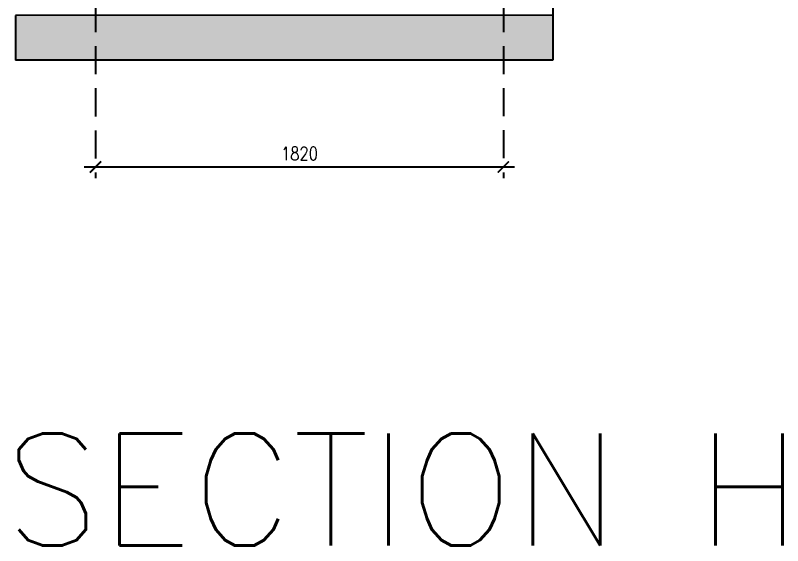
# Model space of a CAD drawing. Header units: inches. Extents: x -12478 to 399182, y -23212 to 525552.
# Drawn here: x 101750 to 105172, y -11534 to -9170 of the extents above; entities that cross this region are included whole.
import ezdxf

# ---------------------------------------------------------------- set-up
doc = ezdxf.new("R2010")
doc.units = ezdxf.units.IN
doc.header["$LTSCALE"] = 1000
doc.header["$MEASUREMENT"] = 0
doc.linetypes.add('HIDDEN2', pattern=[0.1875, 0.125, -0.0625])
for name, color, linetype in [('A-DIM', 9, 'Continuous'), ('A-TEXT', 7, 'Continuous'), ('Layer3', 3, 'Continuous'), ('Layer7', 8, 'Continuous')]:
    doc.layers.add(name, color=color, linetype=linetype)
doc.styles.add('ROMANS', font='romans', dxfattribs={"height": 0.2})
doc.styles.add('ZZ-Dim All', font='romans.shx', dxfattribs={"width": 0.8})
doc.dimstyles.new('DIM-100', dxfattribs={"dimscale": 50, "dimtxt": 1.25, "dimasz": 1, "dimexe": 1, "dimexo": 1, "dimgap": 0.6, "dimtad": 1, "dimdec": 0, "dimrnd": 5, "dimdsep": 46, "dimtxsty": 'ZZ-Dim All', "dimblk1": 'ARCHTICK', "dimblk2": 'ARCHTICK', "dimsah": 1, "dimcen": 1, "dimdle": 1, "dimclrd": 256, "dimclre": 8, "dimclrt": 256, "dimazin": 2, "dimtfac": 1, "dimtdec": 0, "dimtix": 1, "dimtmove": 2, "dimatfit": 2, "dimfxl": 0.1, "dimtolj": 1, "dimtzin": 0, "dimlwd": -1, "dimlwe": -1, "dimarcsym": 0})

# ---------------------------------------------------------------- blocks, each defined once
blk = doc.blocks.new('_ARCHTICK')
at = {"color": 0, "linetype": 'ByBlock', "const_width": 0.15}
blk.add_lwpolyline([(-0.5, -0.5), (0.5, 0.5)], dxfattribs=at)
blk = doc.blocks.new('*D786')
at = {"layer": 'A-DIM', "color": 8, "linetype": 'HIDDEN2', "transparency": 16777216}
for p, q in [((102107.5, -9120.6), (102107.5, -9896.3)), ((103926.9, -9120.1), (103926.9, -9896.3))]:
    blk.add_line(p, q, dxfattribs=at)
at = {"layer": 'A-DIM', "transparency": 16777216}
blk.add_line((103976.9, -9846.3), (102057.5, -9846.3), dxfattribs=at)
at = {"layer": 'Defpoints', "color": 0, "transparency": 16777216}
for p in [(102107.5, -9070.6, 0), (103926.9, -9070.1, 0), (102107.5, -9846.3)]:
    blk.add_point(p, dxfattribs=at)
at = {"layer": 'A-DIM', "transparency": 16777216, "xscale": 50, "yscale": 50, "zscale": 50, "rotation": 180}
blk.add_blockref('_ARCHTICK', (102107.5, -9846.3), dxfattribs=at)
at = {"layer": 'A-DIM', "transparency": 16777216, "xscale": 50, "yscale": 50, "zscale": 50}
blk.add_blockref('_ARCHTICK', (103926.9, -9846.3), dxfattribs=at)
at = {"layer": 'A-DIM', "color": 3, "transparency": 16777216, "insert": (103017.2, -9786.3), "char_height": 60, "attachment_point": 5, "style": 'ZZ-Dim All'}
blk.add_mtext('\\A1;1820', dxfattribs=at)

msp = doc.modelspace()

# ---------------------------------------------------------------- hatches: boundary and pattern name
at = {"layer": 'Layer7'}
h = msp.add_hatch(dxfattribs=at)
h.set_pattern_fill('AR-CONC', color=256, scale=10, style=0)
h.set_pattern_definition([(50, (63897.54, 1306.64), (71.72602, -6.27521), [7.5, -82.5]), (355, (63897.54, 1306.64), (-13.87513, 75.21921), [6, -66]), (100.4514, (63903.515, 1306.12), (57.85094, 68.94395), [6.37402, -70.11421]), (46.1842, (63897.54, 1326.64), (106.7241, -16.5519), [11.25, -123.75]), (96.6356, (63906.43, 1325.26), (93.46627, 97.4118), [9.56103, -105.1713]), (351.1842, (63897.54, 1326.64), (93.4662, 97.41186), [9, -99]), (21, (63907.54, 1321.64), (59.690705, -40.26189), [7.5, -82.5]), (326, (63907.54, 1321.64), (24.33153, 72.515), [6, -66]), (71.4514, (63912.51, 1318.285), (84.02226, 32.25305), [6.37402, -70.11421]), (37.5, (63897.538, 1306.64), (1.215986, 33.289385), [0, -65.2, 0, -67, 0, -66.25]), (7.5, (63897.538, 1306.64), (26.306954, 39.44117), [0, -38.2, 0, -63.7, 0, -25.25]), (327.5, (63875.238, 1306.64), (53.382244, -2.255487), [0, -25, 0, -78, 0, -103.5]), (317.5, (63865.24, 1306.64), (58.318617, 10.0105), [0, -32.5, 0, -51.8, 0, -73.5])])
h.paths.add_polyline_path([(104147, -9170.6), (104147, -9370.6), (101750.1, -9370.6), (101750.1, -9170.6)])

# ---------------------------------------------------------------- linework, layer by layer
at = {"layer": 'Layer3'}
for p, q in [((104147, -4720.1, 0), (104147, -9370.1, 0)), ((104147, -9170.1, 0), (101750.1, -9170.6, 0)), ((101750.1, -9170.6, 0), (101750.1, -9370.6, 0)), ((104147, -9370.1, 0), (101750.1, -9370.6, 0))]:
    msp.add_line(p, q, dxfattribs=at)

# ---------------------------------------------------------------- texts
at = {"layer": 'A-TEXT', "style": 'ROMANS'}
msp.add_text('SECTION H', height=500, dxfattribs=at).set_placement((101700.7, -11534.1, 0))

# ---------------------------------------------------------------- dimensions: what is measured, and where the dimension line sits
at = {"layer": 'A-DIM'}
dim = msp.add_linear_dim(base=(102107.5, -9846.3, 0), p1=(103926.9, -9070.1, 0), p2=(102107.5, -9070.6, 0), angle=180, dimstyle='DIM-100', override={"dimtxt": 1.2, "dimclrt": 3}, dxfattribs=at)
dim.commit()
dim.dimension.update_dxf_attribs({"geometry": '*D786', "text_midpoint": (103017.2, -9786.3, 0)})

doc.saveas('drawing.dxf')
